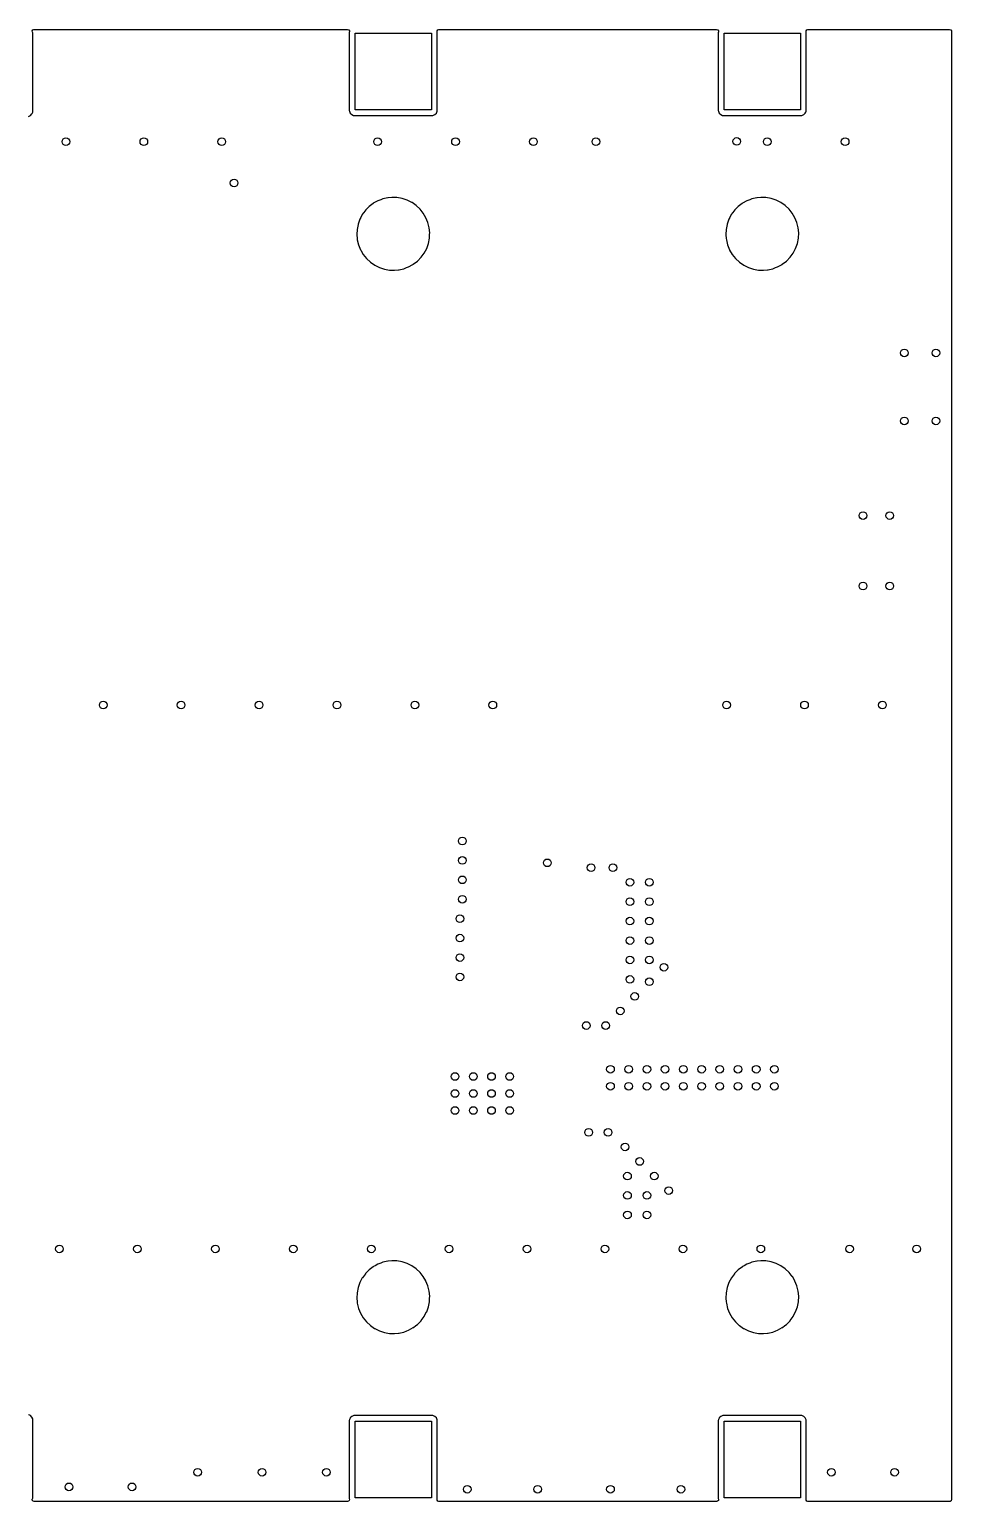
# Model space of a CAD drawing. Extents: x 0.02 to 3.92, y 0.02 to 3.05.
# Drawn here: x 2.019 to 3.917, y 0.02 to 3.051 of the extents above; entities that cross this region are included whole.
import ezdxf

# ---------------------------------------------------------------- set-up
doc = ezdxf.new("R2010")
doc.units = 0
doc.header["$MEASUREMENT"] = 0
doc.layers.add('BLACK', color=7, linetype='CONTINUOUS')

msp = doc.modelspace()

# ---------------------------------------------------------------- linework, layer by layer
at = {"layer": 'BLACK', "linetype": 'CONTINUOUS'}
for p, q in [((2.0244, 3.0481), (2.0256, 3.0502)), ((2.0246, 3.0457), (2.0244, 3.0481)), ((2.0253, 3.0441), (2.0246, 3.0457)), ((2.0254, 3.0431), (2.0253, 3.0441)), ((2.0254, 2.8821), (2.0254, 3.0431)), ((2.0256, 3.0502), (2.0278, 3.0511)), ((2.0278, 3.0511), (2.0282, 3.0512)), ((2.0282, 3.0512), (2.6736, 3.0512)), ((2.6736, 3.0512), (2.6759, 3.0504)), ((2.6759, 3.0504), (2.6773, 3.0485)), ((2.6773, 3.0461), (2.6772, 3.0458)), ((2.6772, 3.0458), (2.6772, 3.0458)), ((2.6772, 3.0458), (2.6772, 3.0457)), ((2.6772, 3.0457), (2.6772, 3.0451)), ((2.6772, 3.0451), (2.6772, 2.8841)), ((2.6773, 3.0485), (2.6774, 3.0463)), ((2.6774, 3.0463), (2.6773, 3.0461)), ((2.689, 2.8858), (2.689, 3.0433)), ((2.689, 3.0433), (2.8465, 3.0433)), ((2.8465, 3.0433), (2.8465, 2.8858)), ((2.8581, 3.0463), (2.8582, 3.0486)), ((2.8582, 3.0461), (2.8581, 3.0463)), ((2.8582, 3.0486), (2.8597, 3.0505)), ((2.8583, 3.0451), (2.8582, 3.0461)), ((2.8583, 2.8841), (2.8583, 3.0451)), ((2.8597, 3.0505), (2.8618, 3.0512)), ((2.8618, 3.0512), (3.4334, 3.0512)), ((3.4334, 3.0512), (3.4357, 3.0504)), ((3.4357, 3.0504), (3.4371, 3.0485)), ((3.4371, 3.0457), (3.437, 3.0451)), ((3.437, 3.0451), (3.437, 2.8841)), ((3.4371, 3.0485), (3.4372, 3.0463)), ((3.4372, 3.0463), (3.4371, 3.0461)), ((3.4371, 3.0461), (3.4371, 3.0458)), ((3.4371, 3.0458), (3.4371, 3.0458)), ((3.4371, 3.0458), (3.4371, 3.0457)), ((3.4488, 2.8858), (3.4488, 3.0433)), ((3.4488, 3.0433), (3.6063, 3.0433)), ((3.6063, 3.0433), (3.6063, 2.8858)), ((3.6179, 3.0463), (3.618, 3.0486)), ((3.618, 3.0461), (3.6179, 3.0463)), ((3.618, 3.0486), (3.6195, 3.0505)), ((3.6181, 3.0451), (3.618, 3.0461)), ((3.6181, 2.8841), (3.6181, 3.0451)), ((3.6195, 3.0505), (3.6217, 3.0512)), ((3.6217, 3.0512), (3.9134, 3.0512)), ((3.9134, 3.0512), (3.9157, 3.0504)), ((3.9157, 3.0504), (3.9171, 3.0485)), ((3.9171, 3.0485), (3.9173, 3.0473)), ((3.9173, 3.0473), (3.9173, 0.0236)), ((2.024, 2.8782), (2.0252, 2.8808)), ((2.0252, 2.8808), (2.0253, 2.8811)), ((2.0252, 2.8808), (2.0252, 2.8808)), ((2.0253, 2.8811), (2.0254, 2.8821)), ((2.6772, 2.8841), (2.6773, 2.883)), ((2.6773, 2.883), (2.6791, 2.879)), ((2.8465, 2.8858), (2.689, 2.8858)), ((2.8564, 2.879), (2.8572, 2.8808)), ((2.8572, 2.8808), (2.858, 2.8828)), ((2.858, 2.8828), (2.8582, 2.8831)), ((2.858, 2.8828), (2.858, 2.8828)), ((2.8582, 2.8831), (2.8583, 2.8841)), ((3.437, 2.8841), (3.4371, 2.883)), ((3.4371, 2.883), (3.4389, 2.879)), ((3.6063, 2.8858), (3.4488, 2.8858)), ((3.6162, 2.879), (3.617, 2.8808)), ((3.617, 2.8808), (3.6179, 2.8828)), ((3.6179, 2.8828), (3.618, 2.8831)), ((3.6179, 2.8828), (3.6179, 2.8828)), ((3.618, 2.8831), (3.6181, 2.8841)), ((2.0164, 2.8721), (2.0204, 2.8739)), ((2.0204, 2.8739), (2.0235, 2.8771)), ((2.0235, 2.8771), (2.024, 2.8782)), ((2.6791, 2.879), (2.6822, 2.8759)), ((2.6822, 2.8759), (2.6825, 2.8758)), ((2.6825, 2.8758), (2.6859, 2.8742)), ((2.6859, 2.8742), (2.6859, 2.8742)), ((2.6859, 2.8742), (2.6862, 2.8741)), ((2.6862, 2.8741), (2.6865, 2.8741)), ((2.6865, 2.8741), (2.6871, 2.874)), ((2.6871, 2.874), (2.6872, 2.874)), ((2.6872, 2.874), (2.8482, 2.874)), ((2.8482, 2.874), (2.8489, 2.8741)), ((2.8489, 2.8741), (2.849, 2.8741)), ((2.849, 2.8741), (2.849, 2.8741)), ((2.849, 2.8741), (2.8493, 2.8741)), ((2.8493, 2.8741), (2.8533, 2.8759)), ((2.8533, 2.8759), (2.8564, 2.879)), ((3.4389, 2.879), (3.442, 2.8759)), ((3.442, 2.8759), (3.4423, 2.8758)), ((3.4423, 2.8758), (3.4458, 2.8742)), ((3.4458, 2.8742), (3.4458, 2.8742)), ((3.4458, 2.8742), (3.4461, 2.8741)), ((3.4461, 2.8741), (3.4463, 2.8741)), ((3.4463, 2.8741), (3.4469, 2.874)), ((3.4469, 2.874), (3.4471, 2.874)), ((3.4471, 2.874), (3.6081, 2.874)), ((3.6081, 2.874), (3.6088, 2.8741)), ((3.6088, 2.8741), (3.6088, 2.8741)), ((3.6088, 2.8741), (3.6088, 2.8741)), ((3.6088, 2.8741), (3.6091, 2.8741)), ((3.6091, 2.8741), (3.6131, 2.8759)), ((3.6131, 2.8759), (3.6162, 2.879)), ((2.7361, 2.6984), (2.7266, 2.6931)), ((2.742, 2.7006), (2.7361, 2.6984)), ((2.7462, 2.7022), (2.742, 2.7006)), ((2.7463, 2.7022), (2.7462, 2.7022)), ((2.7462, 2.7022), (2.7462, 2.7022)), ((2.7464, 2.7022), (2.7463, 2.7022)), ((2.7567, 2.7045), (2.7464, 2.7022)), ((2.7464, 2.7022), (2.7464, 2.7022)), ((2.7569, 2.7045), (2.7567, 2.7045)), ((2.7567, 2.7045), (2.7567, 2.7045)), ((2.765, 2.7051), (2.7569, 2.7045)), ((2.7717, 2.7051), (2.765, 2.7051)), ((2.7718, 2.7051), (2.7717, 2.7051)), ((2.7732, 2.7051), (2.7718, 2.7051)), ((2.7718, 2.7051), (2.7718, 2.7051)), ((2.7752, 2.705), (2.7732, 2.7051)), ((2.7859, 2.7031), (2.7752, 2.705)), ((2.786, 2.7031), (2.7859, 2.7031)), ((2.7961, 2.6998), (2.786, 2.7031)), ((2.786, 2.7031), (2.786, 2.7031)), ((2.7962, 2.6997), (2.7961, 2.6998)), ((2.7961, 2.6998), (2.7961, 2.6998)), ((2.7963, 2.6997), (2.7962, 2.6997)), ((2.8058, 2.6949), (2.7963, 2.6997)), ((2.7963, 2.6997), (2.7963, 2.6997)), ((3.496, 2.6984), (3.4865, 2.6931)), ((3.5019, 2.7006), (3.496, 2.6984)), ((3.506, 2.7022), (3.5019, 2.7006)), ((3.5061, 2.7022), (3.506, 2.7022)), ((3.506, 2.7022), (3.506, 2.7022)), ((3.5063, 2.7022), (3.5061, 2.7022)), ((3.5166, 2.7045), (3.5063, 2.7022)), ((3.5063, 2.7022), (3.5063, 2.7022)), ((3.5167, 2.7045), (3.5166, 2.7045)), ((3.5166, 2.7045), (3.5166, 2.7045)), ((3.5248, 2.7051), (3.5167, 2.7045)), ((3.5316, 2.7051), (3.5248, 2.7051)), ((3.533, 2.7051), (3.5316, 2.7051)), ((3.5316, 2.7051), (3.5316, 2.7051)), ((3.5316, 2.7051), (3.5316, 2.7051)), ((3.535, 2.705), (3.533, 2.7051)), ((3.5457, 2.7031), (3.535, 2.705)), ((3.5458, 2.7031), (3.5457, 2.7031)), ((3.5559, 2.6998), (3.5458, 2.7031)), ((3.5458, 2.7031), (3.5458, 2.7031)), ((3.556, 2.6997), (3.5559, 2.6998)), ((3.5559, 2.6998), (3.5559, 2.6998)), ((3.5562, 2.6997), (3.556, 2.6997)), ((3.5656, 2.6949), (3.5562, 2.6997)), ((3.5562, 2.6997), (3.5562, 2.6997)), ((2.704, 2.6698), (2.7007, 2.6636)), ((2.706, 2.6726), (2.704, 2.67)), ((2.704, 2.67), (2.704, 2.6698)), ((2.704, 2.6698), (2.704, 2.6698)), ((2.7103, 2.6786), (2.706, 2.6726)), ((2.7104, 2.6787), (2.7103, 2.6786)), ((2.7103, 2.6786), (2.7103, 2.6786)), ((2.718, 2.6865), (2.7104, 2.6787)), ((2.7238, 2.6909), (2.718, 2.6865)), ((2.7265, 2.693), (2.7238, 2.6909)), ((2.7266, 2.6931), (2.7265, 2.693)), ((2.7265, 2.693), (2.7265, 2.693)), ((2.8059, 2.6949), (2.8058, 2.6949)), ((2.8058, 2.6949), (2.8058, 2.6949)), ((2.806, 2.6948), (2.8059, 2.6949)), ((2.8063, 2.6946), (2.806, 2.6948)), ((2.8148, 2.6887), (2.8063, 2.6946)), ((2.8149, 2.6886), (2.8148, 2.6887)), ((2.8151, 2.6884), (2.8149, 2.6886)), ((2.8149, 2.6886), (2.8149, 2.6886)), ((2.8228, 2.6813), (2.8151, 2.6884)), ((2.8295, 2.6728), (2.8228, 2.6813)), ((2.835, 2.6634), (2.8295, 2.6728)), ((3.4638, 2.6698), (3.4605, 2.6636)), ((3.4639, 2.67), (3.4638, 2.6698)), ((3.4638, 2.6698), (3.4638, 2.6698)), ((3.4658, 2.6726), (3.4639, 2.67)), ((3.4702, 2.6786), (3.4658, 2.6726)), ((3.4703, 2.6787), (3.4702, 2.6786)), ((3.4702, 2.6786), (3.4702, 2.6786)), ((3.4779, 2.6865), (3.4703, 2.6787)), ((3.4837, 2.6909), (3.4779, 2.6865)), ((3.4864, 2.693), (3.4837, 2.6909)), ((3.4865, 2.6931), (3.4864, 2.693)), ((3.4864, 2.693), (3.4864, 2.693)), ((3.5657, 2.6949), (3.5656, 2.6949)), ((3.5656, 2.6949), (3.5656, 2.6949)), ((3.5659, 2.6948), (3.5657, 2.6949)), ((3.5661, 2.6946), (3.5659, 2.6948)), ((3.5747, 2.6887), (3.5661, 2.6946)), ((3.5748, 2.6886), (3.5747, 2.6887)), ((3.575, 2.6884), (3.5748, 2.6886)), ((3.5748, 2.6886), (3.5748, 2.6886)), ((3.5826, 2.6813), (3.575, 2.6884)), ((3.5894, 2.6728), (3.5826, 2.6813)), ((3.5949, 2.6634), (3.5894, 2.6728)), ((2.6932, 2.6395), (2.6927, 2.6286)), ((2.6953, 2.6498), (2.6932, 2.6395)), ((2.699, 2.6604), (2.6953, 2.6501)), ((2.6953, 2.6501), (2.6953, 2.65)), ((2.6953, 2.65), (2.6953, 2.6498)), ((2.7007, 2.6636), (2.699, 2.6604)), ((2.8391, 2.6534), (2.835, 2.6634)), ((2.8417, 2.6428), (2.8391, 2.6534)), ((2.8417, 2.6427), (2.8417, 2.6428)), ((2.8427, 2.6322), (2.8417, 2.6427)), ((2.8417, 2.6427), (2.8417, 2.6427)), ((3.4531, 2.6395), (3.4526, 2.6286)), ((3.4551, 2.6498), (3.4531, 2.6395)), ((3.4552, 2.65), (3.4551, 2.6498)), ((3.4588, 2.6604), (3.4552, 2.6501)), ((3.4552, 2.6501), (3.4552, 2.65)), ((3.4605, 2.6636), (3.4588, 2.6604)), ((3.5989, 2.6534), (3.5949, 2.6634)), ((3.6015, 2.6428), (3.5989, 2.6534)), ((3.6015, 2.6427), (3.6015, 2.6428)), ((3.6025, 2.6322), (3.6015, 2.6427)), ((3.6015, 2.6427), (3.6015, 2.6427)), ((2.6927, 2.6286), (2.6927, 2.6285)), ((2.6927, 2.6285), (2.6927, 2.6285)), ((2.6927, 2.6285), (2.6934, 2.6208)), ((2.6934, 2.6208), (2.6937, 2.6178)), ((2.6937, 2.6178), (2.6963, 2.6073)), ((2.6963, 2.6073), (2.7004, 2.5972)), ((2.8365, 2.6003), (2.8401, 2.6105)), ((2.8401, 2.6105), (2.8422, 2.6212)), ((2.8422, 2.6212), (2.8426, 2.6286)), ((2.8426, 2.6286), (2.8427, 2.632)), ((2.8427, 2.6322), (2.8427, 2.6322)), ((2.8427, 2.632), (2.8427, 2.6322)), ((3.4526, 2.6286), (3.4526, 2.6285)), ((3.4526, 2.6285), (3.4533, 2.6208)), ((3.4526, 2.6285), (3.4526, 2.6285)), ((3.4533, 2.6208), (3.4536, 2.6178)), ((3.4536, 2.6178), (3.4562, 2.6073)), ((3.4562, 2.6073), (3.4602, 2.5972)), ((3.5963, 2.6003), (3.5999, 2.6105)), ((3.5999, 2.6105), (3.602, 2.6212)), ((3.602, 2.6212), (3.6026, 2.632)), ((3.6026, 2.632), (3.6025, 2.6322)), ((3.6025, 2.6322), (3.6025, 2.6322)), ((2.7004, 2.5972), (2.7005, 2.5971)), ((2.7005, 2.5971), (2.7005, 2.5971)), ((2.7005, 2.5971), (2.7006, 2.5969)), ((2.7006, 2.5969), (2.7059, 2.5878)), ((2.7059, 2.5878), (2.7127, 2.5793)), ((2.7127, 2.5793), (2.7206, 2.5719)), ((2.8174, 2.5741), (2.825, 2.5819)), ((2.825, 2.5819), (2.8291, 2.5875)), ((2.8291, 2.5875), (2.8313, 2.5906)), ((2.8313, 2.5906), (2.8314, 2.5907)), ((2.8314, 2.5907), (2.8365, 2.6003)), ((3.4602, 2.5972), (3.4603, 2.5971)), ((3.4603, 2.5971), (3.4603, 2.5971)), ((3.4603, 2.5971), (3.4604, 2.5969)), ((3.4604, 2.5969), (3.4657, 2.5878)), ((3.4657, 2.5878), (3.4725, 2.5793)), ((3.4725, 2.5793), (3.4804, 2.5719)), ((3.5773, 2.5741), (3.5849, 2.5819)), ((3.5849, 2.5819), (3.589, 2.5875)), ((3.589, 2.5875), (3.5912, 2.5906)), ((3.5912, 2.5906), (3.5913, 2.5907)), ((3.5913, 2.5907), (3.5963, 2.6003)), ((2.7206, 2.5719), (2.7295, 2.5657)), ((2.7295, 2.5657), (2.7296, 2.5657)), ((2.7296, 2.5657), (2.7296, 2.5657)), ((2.7296, 2.5657), (2.7391, 2.561)), ((2.7391, 2.561), (2.7391, 2.561)), ((2.7391, 2.561), (2.7393, 2.5609)), ((2.7393, 2.5609), (2.7394, 2.5609)), ((2.7394, 2.5609), (2.7394, 2.5609)), ((2.7394, 2.5609), (2.7494, 2.5576)), ((2.7494, 2.5576), (2.7494, 2.5576)), ((2.7494, 2.5576), (2.7496, 2.5575)), ((2.7496, 2.5575), (2.7603, 2.5557)), ((2.7603, 2.5557), (2.7622, 2.5556)), ((2.7622, 2.5556), (2.7637, 2.5555)), ((2.7637, 2.5555), (2.7637, 2.5555)), ((2.7637, 2.5555), (2.7637, 2.5555)), ((2.7637, 2.5555), (2.7705, 2.5555)), ((2.7705, 2.5555), (2.7786, 2.5561)), ((2.7786, 2.5561), (2.7797, 2.5563)), ((2.7797, 2.5563), (2.789, 2.5584)), ((2.789, 2.5584), (2.789, 2.5584)), ((2.789, 2.5584), (2.7891, 2.5584)), ((2.7891, 2.5584), (2.7893, 2.5585)), ((2.7893, 2.5585), (2.7951, 2.5607)), ((2.7893, 2.5585), (2.7893, 2.5585)), ((2.7951, 2.5607), (2.7993, 2.5623)), ((2.7993, 2.5623), (2.8083, 2.5673)), ((2.8083, 2.5673), (2.8087, 2.5675)), ((2.8087, 2.5675), (2.8087, 2.5675)), ((2.8087, 2.5675), (2.8088, 2.5675)), ((2.8088, 2.5675), (2.8174, 2.5741)), ((3.4804, 2.5719), (3.4894, 2.5657)), ((3.4894, 2.5657), (3.4895, 2.5657)), ((3.4895, 2.5657), (3.4895, 2.5657)), ((3.4895, 2.5657), (3.499, 2.561)), ((3.499, 2.561), (3.499, 2.561)), ((3.499, 2.561), (3.4991, 2.5609)), ((3.4991, 2.5609), (3.4992, 2.5609)), ((3.4992, 2.5609), (3.4992, 2.5609)), ((3.4992, 2.5609), (3.5093, 2.5576)), ((3.5093, 2.5576), (3.5093, 2.5576)), ((3.5093, 2.5576), (3.5094, 2.5575)), ((3.5094, 2.5575), (3.5201, 2.5557)), ((3.5201, 2.5557), (3.5221, 2.5556)), ((3.5221, 2.5556), (3.5235, 2.5555)), ((3.5235, 2.5555), (3.5235, 2.5555)), ((3.5235, 2.5555), (3.5235, 2.5555)), ((3.5235, 2.5555), (3.5303, 2.5555)), ((3.5303, 2.5555), (3.5384, 2.5561)), ((3.5384, 2.5561), (3.5396, 2.5563)), ((3.5396, 2.5563), (3.5488, 2.5584)), ((3.5488, 2.5584), (3.5488, 2.5584)), ((3.5488, 2.5584), (3.549, 2.5584)), ((3.549, 2.5584), (3.5491, 2.5585)), ((3.5491, 2.5585), (3.5549, 2.5607)), ((3.5491, 2.5585), (3.5491, 2.5585)), ((3.5549, 2.5607), (3.5591, 2.5623)), ((3.5591, 2.5623), (3.5682, 2.5673)), ((3.5682, 2.5673), (3.5685, 2.5675)), ((3.5685, 2.5675), (3.5685, 2.5675)), ((3.5685, 2.5675), (3.5686, 2.5675)), ((3.5686, 2.5675), (3.5773, 2.5741)), ((2.765, 0.5154), (2.7569, 0.5148)), ((2.7717, 0.5154), (2.765, 0.5154)), ((2.7718, 0.5154), (2.7717, 0.5154)), ((2.7732, 0.5153), (2.7718, 0.5154)), ((2.7718, 0.5154), (2.7718, 0.5154)), ((3.5248, 0.5154), (3.5167, 0.5148)), ((3.5316, 0.5154), (3.5248, 0.5154)), ((3.533, 0.5153), (3.5316, 0.5154)), ((3.5316, 0.5154), (3.5316, 0.5154)), ((3.5316, 0.5154), (3.5316, 0.5154)), ((2.7103, 0.4889), (2.7043, 0.4805)), ((2.7104, 0.489), (2.7103, 0.4889)), ((2.7103, 0.4889), (2.7103, 0.4889)), ((2.718, 0.4967), (2.7104, 0.489)), ((2.7266, 0.5033), (2.718, 0.4967)), ((2.727, 0.5035), (2.7266, 0.5033)), ((2.7303, 0.5054), (2.727, 0.5035)), ((2.7361, 0.5086), (2.7303, 0.5054)), ((2.742, 0.5108), (2.7361, 0.5086)), ((2.7462, 0.5124), (2.742, 0.5108)), ((2.7463, 0.5124), (2.7462, 0.5124)), ((2.7462, 0.5124), (2.7462, 0.5124)), ((2.7464, 0.5125), (2.7463, 0.5124)), ((2.7567, 0.5148), (2.7464, 0.5125)), ((2.7464, 0.5125), (2.7464, 0.5125)), ((2.7569, 0.5148), (2.7567, 0.5148)), ((2.7567, 0.5148), (2.7567, 0.5148)), ((2.7752, 0.5152), (2.7732, 0.5153)), ((2.7859, 0.5133), (2.7752, 0.5152)), ((2.786, 0.5133), (2.7859, 0.5133)), ((2.7961, 0.51), (2.786, 0.5133)), ((2.786, 0.5133), (2.786, 0.5133)), ((2.7962, 0.51), (2.7961, 0.51)), ((2.7961, 0.51), (2.7961, 0.51)), ((2.7963, 0.5099), (2.7962, 0.51)), ((2.8058, 0.5052), (2.7963, 0.5099)), ((2.7963, 0.5099), (2.7963, 0.5099)), ((2.8059, 0.5051), (2.8058, 0.5052)), ((2.8058, 0.5052), (2.8058, 0.5052)), ((2.8148, 0.4989), (2.8059, 0.5051)), ((2.8228, 0.4915), (2.8148, 0.4989)), ((2.8295, 0.483), (2.8228, 0.4915)), ((3.4702, 0.4889), (3.4641, 0.4805)), ((3.4703, 0.489), (3.4702, 0.4889)), ((3.4702, 0.4889), (3.4702, 0.4889)), ((3.4779, 0.4967), (3.4703, 0.489)), ((3.4865, 0.5033), (3.4779, 0.4967)), ((3.4868, 0.5035), (3.4865, 0.5033)), ((3.4902, 0.5054), (3.4868, 0.5035)), ((3.496, 0.5086), (3.4902, 0.5054)), ((3.5019, 0.5108), (3.496, 0.5086)), ((3.506, 0.5124), (3.5019, 0.5108)), ((3.5061, 0.5124), (3.506, 0.5124)), ((3.506, 0.5124), (3.506, 0.5124)), ((3.5063, 0.5125), (3.5061, 0.5124)), ((3.5166, 0.5148), (3.5063, 0.5125)), ((3.5063, 0.5125), (3.5063, 0.5125)), ((3.5167, 0.5148), (3.5166, 0.5148)), ((3.5166, 0.5148), (3.5166, 0.5148)), ((3.535, 0.5152), (3.533, 0.5153)), ((3.5457, 0.5133), (3.535, 0.5152)), ((3.5458, 0.5133), (3.5457, 0.5133)), ((3.5559, 0.51), (3.5458, 0.5133)), ((3.5458, 0.5133), (3.5458, 0.5133)), ((3.556, 0.51), (3.5559, 0.51)), ((3.5559, 0.51), (3.5559, 0.51)), ((3.5562, 0.5099), (3.556, 0.51)), ((3.5656, 0.5052), (3.5562, 0.5099)), ((3.5562, 0.5099), (3.5562, 0.5099)), ((3.5657, 0.5051), (3.5656, 0.5052)), ((3.5656, 0.5052), (3.5656, 0.5052)), ((3.5747, 0.4989), (3.5657, 0.5051)), ((3.5826, 0.4915), (3.5747, 0.4989)), ((3.5894, 0.483), (3.5826, 0.4915)), ((2.6953, 0.4603), (2.6932, 0.4497)), ((2.699, 0.4706), (2.6953, 0.4603)), ((2.704, 0.4802), (2.699, 0.4706)), ((2.7043, 0.4805), (2.704, 0.4802)), ((2.8296, 0.4829), (2.8295, 0.483)), ((2.8349, 0.4739), (2.8296, 0.4829)), ((2.835, 0.4737), (2.8349, 0.4739)), ((2.8391, 0.4636), (2.835, 0.4737)), ((2.8417, 0.4531), (2.8391, 0.4636)), ((3.4552, 0.4603), (3.4531, 0.4497)), ((3.4588, 0.4706), (3.4552, 0.4603)), ((3.4639, 0.4802), (3.4588, 0.4706)), ((3.4641, 0.4805), (3.4639, 0.4802)), ((3.5895, 0.4829), (3.5894, 0.483)), ((3.5948, 0.4739), (3.5895, 0.4829)), ((3.5949, 0.4737), (3.5948, 0.4739)), ((3.5989, 0.4636), (3.5949, 0.4737)), ((3.6015, 0.4531), (3.5989, 0.4636)), ((2.6932, 0.4497), (2.6927, 0.4388)), ((2.6927, 0.4388), (2.6927, 0.4387)), ((2.6927, 0.4387), (2.6934, 0.4313)), ((2.6927, 0.4387), (2.6927, 0.4387)), ((2.6934, 0.4313), (2.6937, 0.428)), ((2.6937, 0.428), (2.6963, 0.4175)), ((2.8401, 0.421), (2.8422, 0.4313)), ((2.8417, 0.4529), (2.8417, 0.4531)), ((2.8427, 0.4424), (2.8417, 0.4529)), ((2.8417, 0.4529), (2.8417, 0.4529)), ((2.8422, 0.4314), (2.8426, 0.4388)), ((2.8422, 0.4313), (2.8422, 0.4314)), ((2.8426, 0.4388), (2.8427, 0.4423)), ((2.8427, 0.4423), (2.8427, 0.4424)), ((2.8427, 0.4424), (2.8427, 0.4424)), ((3.4531, 0.4497), (3.4526, 0.4388)), ((3.4526, 0.4388), (3.4526, 0.4387)), ((3.4526, 0.4387), (3.4533, 0.4313)), ((3.4526, 0.4387), (3.4526, 0.4387)), ((3.4533, 0.4313), (3.4536, 0.428)), ((3.4536, 0.428), (3.4562, 0.4175)), ((3.6, 0.421), (3.602, 0.4313)), ((3.6015, 0.4529), (3.6015, 0.4531)), ((3.6025, 0.4424), (3.6015, 0.4529)), ((3.6015, 0.4529), (3.6015, 0.4529)), ((3.602, 0.4314), (3.6026, 0.4423)), ((3.602, 0.4313), (3.602, 0.4314)), ((3.6026, 0.4423), (3.6025, 0.4424)), ((3.6025, 0.4424), (3.6025, 0.4424)), ((2.6963, 0.4175), (2.7004, 0.4074)), ((2.7004, 0.4074), (2.7059, 0.3981)), ((2.7059, 0.3981), (2.7127, 0.3896)), ((2.8252, 0.3923), (2.8313, 0.4008)), ((2.8313, 0.4008), (2.8314, 0.4009)), ((2.8314, 0.4009), (2.8316, 0.4012)), ((2.8316, 0.4012), (2.8364, 0.4104)), ((2.8364, 0.4104), (2.8365, 0.4105)), ((2.8365, 0.4105), (2.8401, 0.4208)), ((2.8401, 0.4208), (2.8401, 0.421)), ((3.4562, 0.4175), (3.4602, 0.4074)), ((3.4602, 0.4074), (3.4657, 0.3981)), ((3.4657, 0.3981), (3.4725, 0.3896)), ((3.585, 0.3923), (3.5912, 0.4008)), ((3.5912, 0.4008), (3.5913, 0.4009)), ((3.5913, 0.4009), (3.5914, 0.4012)), ((3.5914, 0.4012), (3.5962, 0.4104)), ((3.5962, 0.4104), (3.5963, 0.4105)), ((3.5963, 0.4105), (3.5999, 0.4208)), ((3.5999, 0.4208), (3.6, 0.421)), ((2.7127, 0.3896), (2.7128, 0.3895)), ((2.7128, 0.3895), (2.7205, 0.3823)), ((2.7205, 0.3823), (2.7206, 0.3822)), ((2.7206, 0.3822), (2.7207, 0.3821)), ((2.7207, 0.3821), (2.7292, 0.3762)), ((2.7292, 0.3762), (2.7295, 0.376)), ((2.7295, 0.376), (2.7296, 0.3759)), ((2.7296, 0.3759), (2.7296, 0.3759)), ((2.7296, 0.3759), (2.7391, 0.3712)), ((2.7391, 0.3712), (2.7391, 0.3712)), ((2.7391, 0.3712), (2.7393, 0.3711)), ((2.7393, 0.3711), (2.7394, 0.3711)), ((2.7394, 0.3711), (2.7394, 0.3711)), ((2.7394, 0.3711), (2.7494, 0.3678)), ((2.7494, 0.3678), (2.7494, 0.3678)), ((2.7494, 0.3678), (2.7496, 0.3678)), ((2.7496, 0.3678), (2.7603, 0.3659)), ((2.7603, 0.3659), (2.7622, 0.3658)), ((2.7622, 0.3658), (2.7637, 0.3657)), ((2.7637, 0.3657), (2.7637, 0.3657)), ((2.7637, 0.3657), (2.7637, 0.3657)), ((2.7637, 0.3657), (2.7705, 0.3657)), ((2.7705, 0.3657), (2.7786, 0.3663)), ((2.7786, 0.3663), (2.7797, 0.3666)), ((2.7797, 0.3666), (2.789, 0.3686)), ((2.789, 0.3686), (2.7891, 0.3687)), ((2.789, 0.3686), (2.789, 0.3686)), ((2.7891, 0.3687), (2.7893, 0.3687)), ((2.7893, 0.3687), (2.7957, 0.3711)), ((2.7893, 0.3687), (2.7893, 0.3687)), ((2.7957, 0.3711), (2.7993, 0.3725)), ((2.7993, 0.3725), (2.8088, 0.3778)), ((2.8088, 0.3778), (2.8092, 0.3781)), ((2.8092, 0.3781), (2.8144, 0.3821)), ((2.8144, 0.3821), (2.8174, 0.3844)), ((2.8174, 0.3844), (2.825, 0.3921)), ((2.825, 0.3921), (2.8252, 0.3923)), ((3.4725, 0.3896), (3.4726, 0.3895)), ((3.4726, 0.3895), (3.4803, 0.3823)), ((3.4803, 0.3823), (3.4804, 0.3822)), ((3.4804, 0.3822), (3.4806, 0.3821)), ((3.4806, 0.3821), (3.4891, 0.3762)), ((3.4891, 0.3762), (3.4894, 0.376)), ((3.4894, 0.376), (3.4895, 0.3759)), ((3.4895, 0.3759), (3.4895, 0.3759)), ((3.4895, 0.3759), (3.499, 0.3712)), ((3.499, 0.3712), (3.499, 0.3712)), ((3.499, 0.3712), (3.4991, 0.3711)), ((3.4991, 0.3711), (3.4992, 0.3711)), ((3.4992, 0.3711), (3.4992, 0.3711)), ((3.4992, 0.3711), (3.5093, 0.3678)), ((3.5093, 0.3678), (3.5093, 0.3678)), ((3.5093, 0.3678), (3.5094, 0.3678)), ((3.5094, 0.3678), (3.5201, 0.3659)), ((3.5201, 0.3659), (3.5221, 0.3658)), ((3.5221, 0.3658), (3.5235, 0.3657)), ((3.5235, 0.3657), (3.5235, 0.3657)), ((3.5235, 0.3657), (3.5235, 0.3657)), ((3.5235, 0.3657), (3.5303, 0.3657)), ((3.5303, 0.3657), (3.5384, 0.3663)), ((3.5384, 0.3663), (3.5396, 0.3666)), ((3.5396, 0.3666), (3.5488, 0.3686)), ((3.5488, 0.3686), (3.549, 0.3687)), ((3.5488, 0.3686), (3.5488, 0.3686)), ((3.549, 0.3687), (3.5491, 0.3687)), ((3.5491, 0.3687), (3.5556, 0.3711)), ((3.5491, 0.3687), (3.5491, 0.3687)), ((3.5556, 0.3711), (3.5591, 0.3725)), ((3.5591, 0.3725), (3.5686, 0.3778)), ((3.5686, 0.3778), (3.569, 0.3781)), ((3.569, 0.3781), (3.5743, 0.3821)), ((3.5743, 0.3821), (3.5773, 0.3844)), ((3.5773, 0.3844), (3.5849, 0.3921)), ((3.5849, 0.3921), (3.585, 0.3923)), ((2.0192, 0.1974), (2.0166, 0.1986)), ((2.0204, 0.1969), (2.0192, 0.1974)), ((2.0235, 0.1938), (2.0204, 0.1969)), ((2.0253, 0.1898), (2.0235, 0.1938)), ((2.0254, 0.1888), (2.0253, 0.1898)), ((2.0254, 0.0278), (2.0254, 0.1888)), ((2.6773, 0.1878), (2.6772, 0.1868)), ((2.6772, 0.1868), (2.6772, 0.0258)), ((2.6777, 0.1889), (2.6773, 0.1878)), ((2.6789, 0.1915), (2.6777, 0.1889)), ((2.6791, 0.1918), (2.6789, 0.1915)), ((2.6822, 0.195), (2.6791, 0.1918)), ((2.6862, 0.1967), (2.6822, 0.195)), ((2.6865, 0.1968), (2.6862, 0.1967)), ((2.6866, 0.1968), (2.6865, 0.1968)), ((2.6865, 0.1968), (2.6865, 0.1968)), ((2.6872, 0.1969), (2.6866, 0.1968)), ((2.8482, 0.1969), (2.6872, 0.1969)), ((2.689, 0.0276), (2.689, 0.185)), ((2.689, 0.185), (2.8465, 0.185)), ((2.8465, 0.185), (2.8465, 0.0276)), ((2.8483, 0.1969), (2.8482, 0.1969)), ((2.8487, 0.1968), (2.8483, 0.1969)), ((2.8483, 0.1969), (2.8483, 0.1969)), ((2.8492, 0.1968), (2.8487, 0.1968)), ((2.8495, 0.1966), (2.8492, 0.1968)), ((2.8521, 0.1955), (2.8495, 0.1966)), ((2.8495, 0.1966), (2.8495, 0.1966)), ((2.8533, 0.195), (2.8521, 0.1955)), ((2.8564, 0.1919), (2.8533, 0.195)), ((2.8582, 0.1878), (2.8564, 0.1919)), ((2.8583, 0.1868), (2.8582, 0.1878)), ((2.8583, 0.0258), (2.8583, 0.1868)), ((3.4371, 0.1878), (3.437, 0.1868)), ((3.437, 0.1868), (3.437, 0.0258)), ((3.4376, 0.1889), (3.4371, 0.1878)), ((3.4387, 0.1915), (3.4376, 0.1889)), ((3.4389, 0.1918), (3.4387, 0.1915)), ((3.442, 0.195), (3.4389, 0.1918)), ((3.446, 0.1967), (3.442, 0.195)), ((3.4463, 0.1968), (3.446, 0.1967)), ((3.4464, 0.1968), (3.4463, 0.1968)), ((3.4463, 0.1968), (3.4463, 0.1968)), ((3.4471, 0.1969), (3.4464, 0.1968)), ((3.6081, 0.1969), (3.4471, 0.1969)), ((3.4488, 0.0276), (3.4488, 0.185)), ((3.4488, 0.185), (3.6063, 0.185)), ((3.6063, 0.185), (3.6063, 0.0276)), ((3.6082, 0.1969), (3.6081, 0.1969)), ((3.6085, 0.1968), (3.6082, 0.1969)), ((3.6082, 0.1969), (3.6082, 0.1969)), ((3.6091, 0.1968), (3.6085, 0.1968)), ((3.6093, 0.1966), (3.6091, 0.1968)), ((3.612, 0.1955), (3.6093, 0.1966)), ((3.6093, 0.1966), (3.6093, 0.1966)), ((3.6131, 0.195), (3.612, 0.1955)), ((3.6162, 0.1919), (3.6131, 0.195)), ((3.618, 0.1878), (3.6162, 0.1919)), ((3.6181, 0.1868), (3.618, 0.1878)), ((3.6181, 0.0258), (3.6181, 0.1868)), ((2.0244, 0.0248), (2.0246, 0.0252)), ((2.0244, 0.0224), (2.0244, 0.0248)), ((2.0259, 0.0204), (2.0244, 0.0224)), ((2.0246, 0.0252), (2.0252, 0.0265)), ((2.0252, 0.0265), (2.0253, 0.0268)), ((2.0252, 0.0265), (2.0252, 0.0265)), ((2.0253, 0.0268), (2.0254, 0.0278)), ((2.0282, 0.0197), (2.0259, 0.0204)), ((2.6736, 0.0197), (2.0282, 0.0197)), ((2.6757, 0.0203), (2.6736, 0.0197)), ((2.6772, 0.0222), (2.6757, 0.0203)), ((2.6772, 0.0258), (2.6773, 0.0248)), ((2.6774, 0.0246), (2.6772, 0.0222)), ((2.6773, 0.0248), (2.6774, 0.0246)), ((2.8465, 0.0276), (2.689, 0.0276)), ((2.8581, 0.0246), (2.8582, 0.0248)), ((2.8581, 0.0224), (2.8581, 0.0246)), ((2.8596, 0.0204), (2.8581, 0.0224)), ((2.8582, 0.0252), (2.8583, 0.0257)), ((2.8582, 0.0248), (2.8582, 0.0252)), ((2.8583, 0.0257), (2.8583, 0.0258)), ((2.8583, 0.0257), (2.8583, 0.0257)), ((2.8618, 0.0197), (2.8596, 0.0204)), ((3.4334, 0.0197), (2.8618, 0.0197)), ((3.4356, 0.0203), (3.4334, 0.0197)), ((3.4371, 0.0222), (3.4356, 0.0203)), ((3.437, 0.0258), (3.4371, 0.0248)), ((3.4371, 0.0248), (3.4372, 0.0246)), ((3.4372, 0.0246), (3.4371, 0.0222)), ((3.6063, 0.0276), (3.4488, 0.0276)), ((3.6179, 0.0246), (3.618, 0.0248)), ((3.618, 0.0224), (3.6179, 0.0246)), ((3.618, 0.0248), (3.6181, 0.0252)), ((3.6194, 0.0204), (3.618, 0.0224)), ((3.6181, 0.0257), (3.6181, 0.0258)), ((3.6181, 0.0252), (3.6181, 0.0257)), ((3.6181, 0.0257), (3.6181, 0.0257)), ((3.6217, 0.0197), (3.6194, 0.0204)), ((3.9134, 0.0197), (3.6217, 0.0197)), ((3.9146, 0.0199), (3.9134, 0.0197)), ((3.9166, 0.0213), (3.9146, 0.0199)), ((3.9173, 0.0236), (3.9166, 0.0213))]:
    msp.add_line(p, q, dxfattribs=at)
at = {"layer": 'BLACK'}
for centre in [(2.0936, 2.82), (2.2541, 2.82), (2.4146, 2.82), (2.7355, 2.82), (2.8959, 2.82), (3.0564, 2.82), (3.185, 2.82), (3.475, 2.8205), (3.5377, 2.82), (3.6982, 2.82), (2.44, 2.735), (3.82, 2.385), (3.885, 2.385), (3.82, 2.245), (3.885, 2.245), (3.735, 2.05), (3.79, 2.05), (3.735, 1.905), (3.79, 1.905), (2.1705, 1.66), (2.3309, 1.66), (2.4914, 1.66), (2.6518, 1.66), (2.8123, 1.66), (2.9727, 1.66), (3.4541, 1.66), (3.6145, 1.66), (3.775, 1.66), (2.91, 1.38), (2.91, 1.34), (3.085, 1.335), (2.91, 1.3), (3.175, 1.325), (3.22, 1.325), (3.255, 1.295), (3.295, 1.295), (2.91, 1.26), (3.255, 1.255), (3.295, 1.255), (2.905, 1.22), (3.255, 1.215), (3.295, 1.215), (2.905, 1.18), (3.255, 1.175), (3.295, 1.175), (2.905, 1.14), (3.255, 1.135), (3.295, 1.135), (3.325, 1.12), (2.905, 1.1), (3.255, 1.095), (3.295, 1.09), (3.265, 1.06), (3.235, 1.03), (3.165, 1), (3.205, 1), (3.215, 0.91), (3.2525, 0.91), (3.29, 0.91), (3.3275, 0.91), (3.365, 0.91), (3.4025, 0.91), (3.44, 0.91), (3.4775, 0.91), (3.515, 0.91), (3.5525, 0.91), (2.895, 0.895), (2.9325, 0.895), (2.97, 0.895), (3.0075, 0.895), (3.215, 0.875), (3.2525, 0.875), (3.29, 0.875), (3.3275, 0.875), (3.365, 0.875), (3.4025, 0.875), (3.44, 0.875), (3.4775, 0.875), (3.515, 0.875), (3.5525, 0.875), (2.895, 0.86), (2.9325, 0.86), (2.97, 0.86), (3.0075, 0.86), (2.895, 0.825), (2.9325, 0.825), (2.97, 0.825), (3.0075, 0.825), (3.17, 0.78), (3.21, 0.78), (3.245, 0.75), (3.275, 0.72), (3.25, 0.69), (3.305, 0.69), (3.335, 0.66), (3.25, 0.65), (3.29, 0.65), (3.25, 0.61), (3.29, 0.61), (2.0804, 0.54), (2.2409, 0.54), (2.4014, 0.54), (2.5618, 0.54), (2.7223, 0.54), (2.8827, 0.54), (3.0432, 0.54), (3.2036, 0.54), (3.3641, 0.54), (3.5246, 0.54), (3.7073, 0.54), (3.8455, 0.54), (2.365, 0.08), (2.4975, 0.08), (2.63, 0.08), (3.67, 0.08), (3.8, 0.08), (2.1, 0.05), (2.23, 0.05), (2.92, 0.045), (3.065, 0.045), (3.215, 0.045), (3.36, 0.045)]:
    msp.add_circle(centre, 0.00787, dxfattribs=at)

doc.saveas('drawing.dxf')
